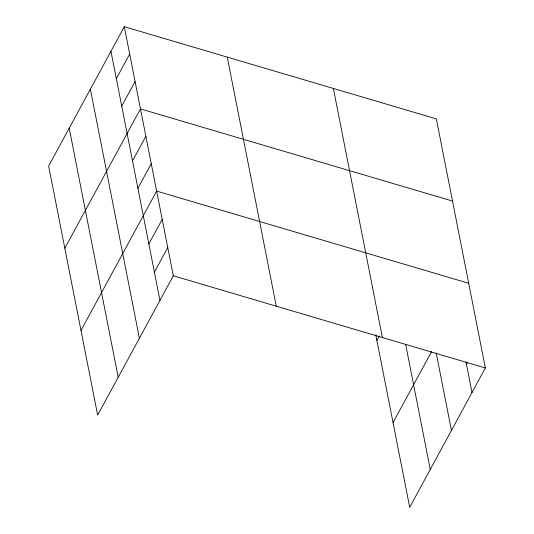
<?xml version="1.0" encoding="UTF-8"?>
<svg xmlns="http://www.w3.org/2000/svg" width="534" height="534" viewBox="0 0 534 534"><rect width="100%" height="100%" fill="white"/><g stroke="black" fill="none" stroke-linecap="round" stroke-linejoin="round"><path stroke-width="0.8" d="M124.295 26.7L48.641 166.041L97.655 415.125L173.31 275.778L124.295 26.7L436.345 118.875L485.359 367.959L409.705 507.3L375.756 334.778M116.332 78.698L129.689 54.101M121.725 106.092L135.082 81.495M64.814 248.243L140.469 108.896L452.518 201.071M132.505 160.894L145.862 136.297M137.899 188.288L151.255 163.691M80.988 330.439L156.649 191.092L468.698 283.267M148.846 243.918L162.202 219.32M154.399 272.146L167.756 247.549M376.864 340.418L379.233 336.046M393.037 422.614L431.646 351.512M466.449 364.321L467.63 362.152M173.31 275.778L485.359 367.959M465.975 361.905L472.009 392.55M436.211 352.994L451.444 430.417M405.666 344.457L430.264 469.433M333.37 88.457L382.384 337.541M227.27 57.118L276.285 306.196M110.938 51.297L159.96 300.375M90.38 89.165L139.394 338.242M69.2 128.18L118.214 377.258"/></g></svg>
